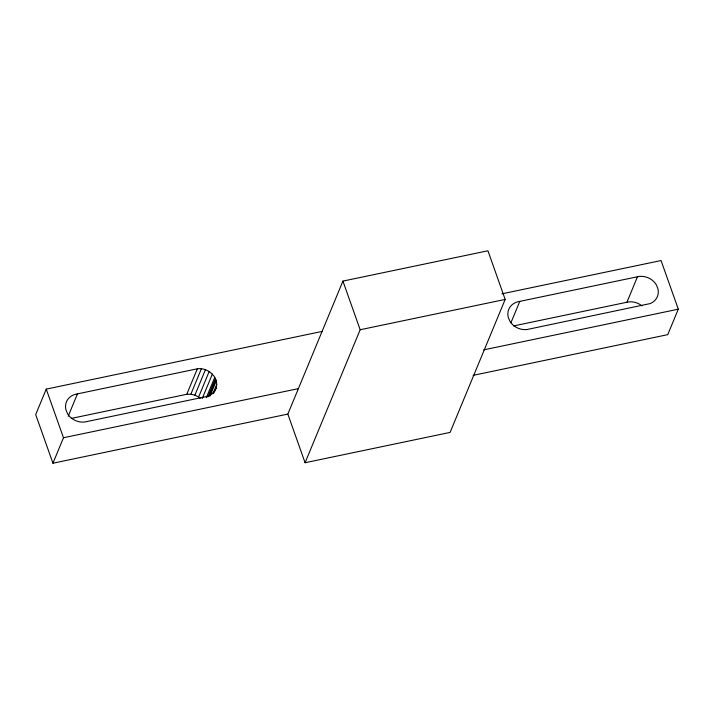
<?xml version="1.0" encoding="UTF-8"?>
<svg xmlns="http://www.w3.org/2000/svg" width="714" height="714" viewBox="0 0 714 714"><rect width="100%" height="100%" fill="white"/><g stroke="black" fill="none" stroke-linecap="round" stroke-linejoin="round"><path stroke-width="1.07" d="M216.074 388.157C219.475 377.233 207.792 367.201 197.332 368.808L77.451 393.878A15.94 13.869 22.5 0 0 65.956 409.934L67.437 413.504A15.94 13.869 22.5 0 0 84.877 421.983L205.65 396.734C210.318 395.895 214.45 392.655 216.074 388.157L214.807 391.21M322.041 331.439L46.249 389.112L35.7 414.575L52.943 463.216L287.84 414.093L342.925 281.102L487.93 250.784L505.173 299.425L450.088 432.407L305.083 462.734L287.84 414.093M68.169 416.289L77.451 393.878M52.943 463.216L63.484 437.753L46.249 389.112M71.257 418.431L186.782 394.28L197.332 368.808M186.782 394.28L190.843 394.235L201.393 368.772M190.843 394.235L194.886 395.154L205.436 369.691M200.215 398.269L198.626 396.975L209.175 371.512M202.232 398.546L212.361 374.1M206.337 397.662L214.771 377.295M207.881 397.002L215.476 378.67M209.113 396.065L215.869 379.768M209.925 396.145L216.253 380.865M212.897 393.735L216.699 384.569M213.584 393.423L214.432 391.388M305.083 462.734L360.168 329.743L342.925 281.102M510.921 322.773L519.783 301.379L638.932 276.461A15.94 13.869 22.5 0 1 656.38 284.948L657.862 288.51A15.94 13.869 22.5 0 1 650.177 303.575L527.218 329.484A15.94 13.869 22.5 0 1 509.778 321.005L508.297 317.435A15.94 13.869 22.5 0 1 519.783 301.379M626.928 302.236L637.468 276.764M501.906 293.829L661.057 260.548L678.3 309.18L667.751 334.652L473.087 375.359M360.168 329.743L505.173 299.425M513.598 325.932L628.391 301.933A15.94 13.869 22.5 0 1 641.904 305.842M63.484 437.753L298.39 388.63M483.637 349.887L678.3 309.18M194.886 395.154L198.626 396.975"/></g></svg>
